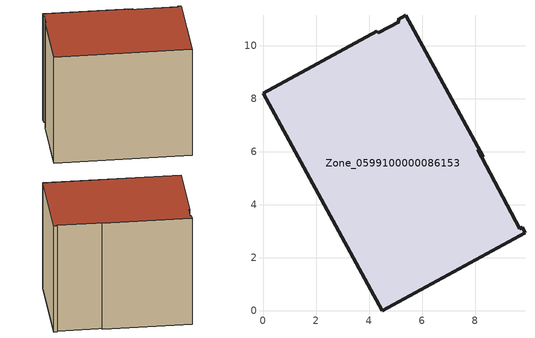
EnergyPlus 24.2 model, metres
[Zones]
Zone_0599100000086153
 floor ground (C_G): 8.09,6.08 9.69,3.1 9.77,3.15 9.88,2.95 4.5,0 0,8.2 4.29,10.55 4.35,10.48 5.13,10.9 5.09,10.98 5.39,11.15 8.31,5.82 z0
 wall outside (C_F): 4.5,0 9.88,2.95 9.77,3.15 9.69,3.1 8.09,6.08 8.31,5.82 5.39,11.15 5.09,10.98 5.13,10.9 4.35,10.48 4.29,10.55 0,8.2 4.5,0 z0:8.08
 roof outside (C_R): 9.69,3.1 8.09,6.08 8.31,5.82 5.39,11.15 5.09,10.98 5.13,10.9 4.35,10.48 4.29,10.55 0,8.2 4.5,0 9.88,2.95 9.77,3.15 z8.08
[BUILDING]
Pand.0599100000086153: North Axis=0; Terrain=City; Loads Convergence Tolerance Value=0.04; Temperature Convergence Tolerance Value=0.4; Solar Distribution=FullExterior; Maximum Number of Warmup Days=25; Minimum Number of Warmup Days=1
[Site:Location]
Rotterdam.The.Hague.AP_ZH_NLD Design_Conditions: Latitude=51.96; Longitude=4.45; Time Zone=1; Elevation=-4.5
[SITE:GROUNDTEMPERATURE:BUILDINGSURFACE]
18, 18, 18, 18, 18, 18, 18, 18, 18, 18, 18, 18
[MATERIAL] Thermal Absorptance=0.9; Solar Absorptance=0.7; Visible Absorptance=0.7
Name | Roughness | Thickness | Conductivity | Density | Specific Heat
G.TC.1965-1974 | MediumSmooth | 0.15 | 0.882353 | 540 | 1210
F.TC.1965-1974 | Rough | 0.3 | 0.697674 | 1920 | 840
R.TC.1965-1974 | MediumRough | 0.2 | 0.232558 | 1500 | 1000
[CONSTRUCTION]
C_G: G.TC.1965-1974
C_F: F.TC.1965-1974
C_R: R.TC.1965-1974
[ZONE]
Zone_0599100000086153: Type=1; Multiplier=1; Ceiling Height=Autocalculate; Volume=Autocalculate; Floor Area=autocalculate; Part of Total Floor Area=Yes
[ZONEINFILTRATION:DESIGNFLOWRATE]
Infil_Zone_0599100000086153: Zone or ZoneList or Space or SpaceList=Zone_0599100000086153; Schedule=AlwaysOn; Design Flow Rate Calculation Method=Flow/Area; Flow Rate per Floor Area=0.003; Constant Term Coefficient=1; Temperature Term Coefficient=0; Velocity Term Coefficient=0; Velocity Squared Term Coefficient=0
[HVACTEMPLATE:ZONE:IDEALLOADSAIRSYSTEM]
Zone_0599100000086153: Maximum Heating Supply Air Temperature=50; Minimum Cooling Supply Air Temperature=13; Maximum Heating Supply Air Humidity Ratio=0.0156; Minimum Cooling Supply Air Humidity Ratio=0.0077; Heating Limit=NoLimit; Cooling Limit=NoLimit; Dehumidification Control Type=ConstantSensibleHeatRatio; Cooling Sensible Heat Ratio=0.7; Dehumidification Setpoint=60; Humidification Control Type=None; Humidification Setpoint=30; Outdoor Air Method=None; Outdoor Air Flow Rate per Person=0.00944; Outdoor Air Flow Rate per Zone Floor Area=0; Outdoor Air Flow Rate per Zone=0; Demand Controlled Ventilation Type=None; Outdoor Air Economizer Type=NoEconomizer; Heat Recovery Type=None; Sensible Heat Recovery Effectiveness=0.7; Latent Heat Recovery Effectiveness=0.65
[ZONECONTROL:THERMOSTAT]
ThermostatControl_Zone_0599100000086153: Zone or ZoneList=Zone_0599100000086153; Control Type Schedule=DualSetpointControlType; Control 1=Thermostat_Zone_0599100000086153; Temperature Difference Between Cutout And Setpoint=0
[THERMOSTATSETPOINT:DUALSETPOINT]
Thermostat_Zone_0599100000086153: Heating Setpoint Temperature Schedule=HeatingSetpoint_Zone_0599100000086153; Cooling Setpoint Temperature Schedule=CoolingSetpoint_Zone_0599100000086153
[SCHEDULE:COMPACT]
HeatingSetpoint_Zone_0599100000086153: Through: 12/31, For: AllDays, Until: 24:00, 21
CoolingSetpoint_Zone_0599100000086153: Through: 12/31, For: AllDays, Until: 24:00, 24
DualSetpointControlType: Through: 12/31, For: AllDays, Until: 24:00, 4
AlwaysOn: Through: 12/31, For: AllDays, Until: 24:00, 1
